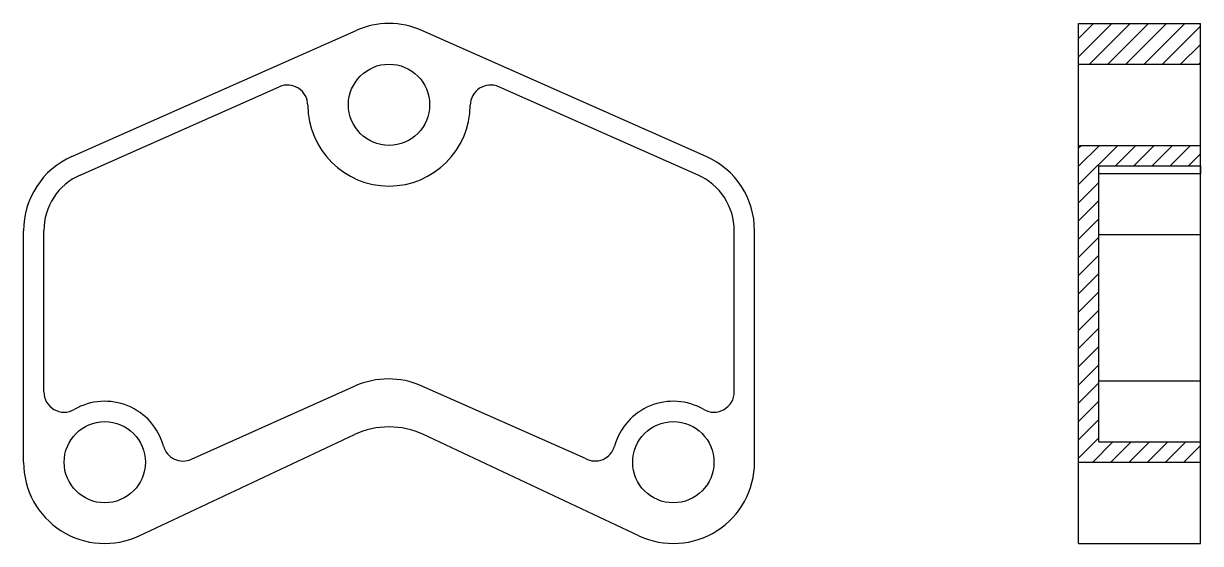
# Model space of a CAD drawing. Header units: millimetres. Extents: x 13.1 to 42.1, y 6.4 to 19.2.
import ezdxf

# ---------------------------------------------------------------- set-up
doc = ezdxf.new("R2010")
doc.units = ezdxf.units.MM
doc.layers.add('Contur', color=1, linetype='Continuous')
doc.layers.add('Zona hasurata', color=2, linetype='Continuous')

msp = doc.modelspace()

# ---------------------------------------------------------------- hatches: boundary and pattern name
at = {"layer": 'Zona hasurata'}
h = msp.add_hatch(dxfattribs=at)
h.set_pattern_fill('ANSI31', color=256, scale=0.1)
h.set_pattern_definition([(45, (7.3459, 2.36204), (-0.2245064, 0.2245064), [])])
h.paths.add_polyline_path([(42.097, 18.216), (42.097, 19.216), (39.097, 19.216), (39.097, 18.216)])
h.paths.add_polyline_path([(42.097, 15.716), (42.097, 16.216), (39.097, 16.216), (39.097, 8.416), (42.097, 8.416), (42.097, 8.916), (39.597, 8.916), (39.597, 15.716)])

# ---------------------------------------------------------------- linework, layer by layer
at = {"layer": 'Contur'}
for p, q in [((39.097, 19.216), (42.097, 19.216)), ((39.097, 6.416), (39.097, 19.216)), ((39.097, 19.216), (42.097, 19.216)), ((42.097, 6.416), (42.097, 19.216)), ((14.307, 15.943), (21.307, 19.045)), ((29.927, 15.943), (22.927, 19.045)), ((39.097, 18.216), (42.097, 18.216)), ((14.509, 15.486), (19.414, 17.659)), ((29.725, 15.486), (24.819, 17.659)), ((39.097, 16.216), (42.097, 16.216)), ((39.597, 15.716), (42.097, 15.716)), ((39.597, 8.916), (39.597, 15.716)), ((42.097, 15.716), (42.097, 15.516)), ((42.097, 15.516), (39.597, 15.516)), ((13.117, 8.416), (13.117, 14.115)), ((13.617, 10.148), (13.617, 14.115)), ((30.617, 10.148), (30.617, 14.115)), ((31.117, 8.416), (31.117, 14.115)), ((42.097, 14.016), (39.597, 14.016)), ((17.249, 8.49), (21.285, 10.293)), ((26.954, 8.505), (22.911, 10.296)), ((39.597, 10.416), (42.097, 10.416)), ((15.967, 6.606), (21.266, 9.096)), ((28.266, 6.606), (22.967, 9.096)), ((39.597, 8.916), (42.097, 8.916)), ((39.097, 8.416), (42.097, 8.416)), ((39.097, 6.416), (42.097, 6.416))]:
    msp.add_line(p, q, dxfattribs=at)
for centre in [(22.117, 17.216), (15.117, 8.416), (29.117, 8.416)]:
    msp.add_circle(centre, 1, dxfattribs=at)
for centre, radius, start, end in [((22.117, 17.216), 2, 66.1039, 113.8961), ((19.617, 17.202), 0.5, 0.3179, 113.8961), ((24.617, 17.202), 0.5, 66.1039, 179.6821), ((22.117, 17.216), 2, 180.3179, 359.6821), ((15.117, 14.115), 2, 113.8961, 180), ((29.117, 14.115), 2, 0, 66.1039), ((15.117, 14.115), 1.5, 113.8961, 180), ((29.117, 14.115), 1.5, 0, 66.1039), ((22.101, 8.467), 2, 66.1039, 114.0777), ((14.117, 10.148), 0.5, 180, 300), ((30.117, 10.148), 0.5, 240, 360), ((15.117, 8.416), 1.5, 15.3722, 120), ((29.117, 8.416), 1.5, 60, 164.6278), ((22.117, 7.286), 2, 64.8332, 115.1668), ((17.045, 8.946), 0.5, 195.3722, 294.0777), ((27.188, 8.946), 0.5, 241.9951, 344.6278), ((15.117, 8.416), 2, 180, 295.1668), ((29.117, 8.416), 2, 244.8332, 0)]:
    msp.add_arc(centre, radius, start, end, dxfattribs=at)

doc.saveas('drawing.dxf')
